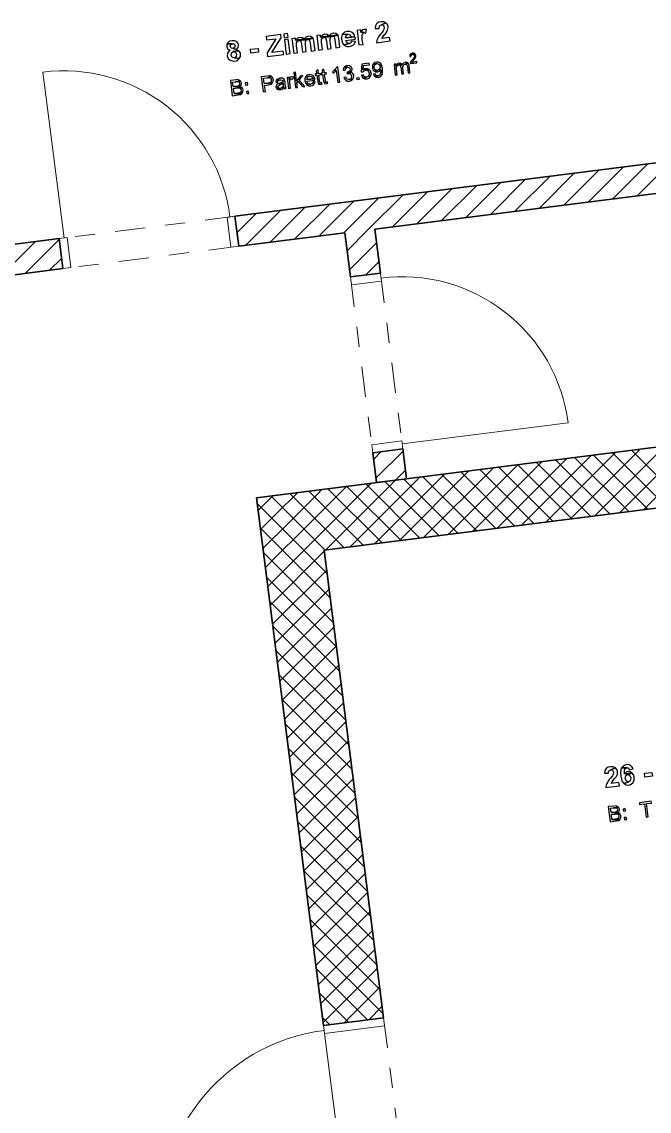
# Model space of a CAD drawing. Header units: metres. Extents: x 2713679.5 to 2713747.3, y 1226017.1 to 1226104.2.
# Drawn here: x 2713732.47 to 2713735.58, y 1226046.15 to 1226051.56 of the extents above; entities that cross this region are included whole.
import ezdxf

# ---------------------------------------------------------------- set-up
doc = ezdxf.new("R2010")
doc.units = ezdxf.units.M
doc.header["$MEASUREMENT"] = 0
doc.linetypes.add('Strichpunkt 3_1_1mm Achsen', pattern=[0.25, 0.15, -0.05, 0, -0.05])
doc.layers.add('texte', color=7, linetype='Continuous', true_color=0x000000)
doc.layers.add('waende_stuetzen', color=250, linetype='Continuous')

msp = doc.modelspace()

# ---------------------------------------------------------------- linework, layer by layer
at = {"layer": 'texte'}
for points in [[(2713734.2536, 1226051.5623), (2713734.2424, 1226051.5598), (2713734.2324, 1226051.5535), (2713734.2311, 1226051.5523), (2713734.2261, 1226051.5423), (2713734.2236, 1226051.5285), (2713734.2436, 1226051.5297), (2713734.2436, 1226051.5297), (2713734.2461, 1226051.5423), (2713734.2549, 1226051.5473), (2713734.2774, 1226051.5573), (2713734.2662, 1226051.5623)], [(2713734.2774, 1226051.5573), (2713734.2549, 1226051.5473), (2713734.2649, 1226051.5448), (2713734.2687, 1226051.5347), (2713734.2674, 1226051.5235), (2713734.2637, 1226051.5172), (2713734.2536, 1226051.5047), (2713734.2486, 1226051.4984), (2713734.2399, 1226051.4872), (2713734.2349, 1226051.4784), (2713734.2324, 1226051.4709), (2713734.2311, 1226051.4584), (2713734.2975, 1226051.4671), (2713734.2949, 1226051.4847), (2713734.2574, 1226051.4797), (2713734.2611, 1226051.4859), (2713734.2611, 1226051.4872), (2713734.2699, 1226051.4984), (2713734.2749, 1226051.5022), (2713734.2812, 1226051.5122), (2713734.2824, 1226051.5147), (2713734.2874, 1226051.526), (2713734.2874, 1226051.526), (2713734.2887, 1226051.5385), (2713734.2849, 1226051.5485)], [(2713733.7554, 1226051.4984), (2713733.6828, 1226051.4897), (2713733.6853, 1226051.4734), (2713733.7316, 1226051.4784), (2713733.6878, 1226051.4083), (2713733.6903, 1226051.3895), (2713733.7704, 1226051.3995), (2713733.7679, 1226051.4171), (2713733.7116, 1226051.4096), (2713733.7579, 1226051.4834)], [(2713733.7892, 1226051.5034), (2713733.7704, 1226051.5009), (2713733.7729, 1226051.4834), (2713733.7917, 1226051.4859)], [(2713733.7929, 1226051.4759), (2713733.7742, 1226051.4734), (2713733.7829, 1226051.402), (2713733.8017, 1226051.4045)], [(2713733.828, 1226051.4809), (2713733.8105, 1226051.4784), (2713733.8205, 1226051.4058), (2713733.8393, 1226051.4083), (2713733.8343, 1226051.4434), (2713733.8343, 1226051.4459), (2713733.8343, 1226051.4584), (2713733.838, 1226051.4659), (2713733.8455, 1226051.4696), (2713733.8893, 1226051.4747), (2713733.9156, 1226051.4809), (2713733.8718, 1226051.4759), (2713733.8292, 1226051.4709)], [(2713733.8505, 1226051.4847), (2713733.8493, 1226051.4847), (2713733.838, 1226051.4809), (2713733.8292, 1226051.4709), (2713733.8718, 1226051.4759), (2713733.863, 1226051.4834)], [(2713733.8931, 1226051.4909), (2713733.8818, 1226051.4859), (2713733.8806, 1226051.4859), (2713733.8718, 1226051.4759), (2713733.9156, 1226051.4809), (2713733.9069, 1226051.4884), (2713733.9056, 1226051.4897)], [(2713733.9156, 1226051.4809), (2713733.8893, 1226051.4747), (2713733.8981, 1226051.4721), (2713733.8981, 1226051.4709), (2713733.9019, 1226051.4584), (2713733.9069, 1226051.4171), (2713733.9256, 1226051.4196), (2713733.9194, 1226051.4659), (2713733.9194, 1226051.4684)], [(2713733.9519, 1226051.4959), (2713733.9344, 1226051.4934), (2713733.9432, 1226051.4221), (2713733.9619, 1226051.4246), (2713733.9582, 1226051.4596), (2713733.9569, 1226051.4621), (2713733.9569, 1226051.4747), (2713733.9619, 1226051.4822), (2713733.9695, 1226051.4847), (2713734.012, 1226051.4909), (2713734.0396, 1226051.4959), (2713733.9957, 1226051.4922), (2713733.9532, 1226051.4859)], [(2713733.9732, 1226051.5009), (2713733.9732, 1226051.5009), (2713733.9619, 1226051.4959), (2713733.9532, 1226051.4859), (2713733.9957, 1226051.4922), (2713733.9857, 1226051.4997)], [(2713734.012, 1226051.4909), (2713733.9695, 1226051.4847), (2713733.9757, 1226051.4847), (2713733.9782, 1226051.4809), (2713733.9795, 1226051.4797), (2713733.982, 1226051.4671), (2713733.987, 1226051.4271), (2713734.0058, 1226051.4296), (2713734.0008, 1226051.4646), (2713734.0008, 1226051.4671), (2713734.0008, 1226051.4797), (2713734.0045, 1226051.4872)], [(2713734.0158, 1226051.506), (2713734.0045, 1226051.5022), (2713734.0045, 1226051.5009), (2713733.9957, 1226051.4922), (2713734.0396, 1226051.4959), (2713734.0295, 1226051.5047), (2713734.0283, 1226051.5047)], [(2713734.0396, 1226051.4959), (2713734.012, 1226051.4909), (2713734.0208, 1226051.4872), (2713734.0208, 1226051.4872), (2713734.0245, 1226051.4747), (2713734.0295, 1226051.4333), (2713734.0483, 1226051.4358), (2713734.0433, 1226051.4809), (2713734.0421, 1226051.4847)], [(2713734.0608, 1226051.4984), (2713734.0571, 1226051.4859), (2713734.0571, 1226051.4721), (2713734.0583, 1226051.4721), (2713734.0608, 1226051.4584), (2713734.0684, 1226051.4484), (2713734.0959, 1226051.4546), (2713734.0846, 1226051.4571), (2713734.0834, 1226051.4584), (2713734.0784, 1226051.4696), (2713734.1259, 1226051.4759), (2713734.1234, 1226051.4872), (2713734.0771, 1226051.4822), (2713734.0771, 1226051.4822), (2713734.0796, 1226051.4947), (2713734.0884, 1226051.5009)], [(2713734.0859, 1226051.5147), (2713734.0846, 1226051.5147), (2713734.0721, 1226051.511), (2713734.0633, 1226051.5022), (2713734.0608, 1226051.4984), (2713734.0884, 1226051.5009), (2713734.0997, 1226051.4972), (2713734.0997, 1226051.4972), (2713734.1047, 1226051.4859), (2713734.0771, 1226051.4822), (2713734.1234, 1226051.4872), (2713734.1197, 1226051.4984), (2713734.1122, 1226051.5072), (2713734.1097, 1226051.5097), (2713734.0984, 1226051.5147)], [(2713734.1522, 1226051.5222), (2713734.1347, 1226051.5197), (2713734.1435, 1226051.4471), (2713734.1635, 1226051.4496), (2713734.1597, 1226051.4721), (2713734.1585, 1226051.4859), (2713734.1585, 1226051.4959), (2713734.1622, 1226051.5047), (2713734.1685, 1226051.5085), (2713734.1535, 1226051.511)], [(2713734.1685, 1226051.5247), (2713734.161, 1226051.5222), (2713734.1535, 1226051.511), (2713734.1685, 1226051.5085), (2713734.1773, 1226051.506), (2713734.181, 1226051.5235), (2713734.181, 1226051.5235)], [(2713733.4887, 1226051.4521), (2713733.4875, 1226051.4396), (2713733.4912, 1226051.4283), (2713733.4925, 1226051.4271), (2713733.5038, 1226051.4208), (2713733.5, 1226051.4183), (2713733.4925, 1226051.4083), (2713733.4912, 1226051.4058), (2713733.49, 1226051.3933), (2713733.49, 1226051.392), (2713733.495, 1226051.3808), (2713733.5038, 1226051.372), (2713733.5138, 1226051.3682), (2713733.5275, 1226051.367), (2713733.5275, 1226051.367), (2713733.5401, 1226051.3707), (2713733.5488, 1226051.3795), (2713733.525, 1226051.3833), (2713733.5138, 1226051.3858), (2713733.5138, 1226051.3858), (2713733.5088, 1226051.397), (2713733.5113, 1226051.4083), (2713733.52, 1226051.4146), (2713733.5463, 1226051.4183), (2713733.5351, 1226051.4246), (2713733.5363, 1226051.4246), (2713733.5188, 1226051.4296), (2713733.51, 1226051.4321), (2713733.505, 1226051.4409), (2713733.5075, 1226051.4496), (2713733.515, 1226051.4534)], [(2713733.5138, 1226051.4684), (2713733.5012, 1226051.4659), (2713733.4925, 1226051.4584), (2713733.4887, 1226051.4521), (2713733.515, 1226051.4534), (2713733.525, 1226051.4521), (2713733.5288, 1226051.4434), (2713733.5263, 1226051.4346), (2713733.5188, 1226051.4296), (2713733.5363, 1226051.4246), (2713733.5438, 1226051.4346), (2713733.5438, 1226051.4346), (2713733.5463, 1226051.4471), (2713733.5438, 1226051.4546), (2713733.5363, 1226051.4646), (2713733.5275, 1226051.4684)], [(2713733.6077, 1226051.4058), (2713733.6052, 1226051.4258), (2713733.6427, 1226051.4296), (2713733.6452, 1226051.4108), (2713733.6077, 1226051.4058)], [(2713733.8893, 1226051.4747), (2713733.8455, 1226051.4696), (2713733.8518, 1226051.4684), (2713733.8555, 1226051.4646), (2713733.8555, 1226051.4646), (2713733.858, 1226051.4509), (2713733.863, 1226051.4121), (2713733.8818, 1226051.4146), (2713733.8781, 1226051.4484), (2713733.8781, 1226051.4521), (2713733.8781, 1226051.4634), (2713733.8818, 1226051.4721)], [(2713734.1059, 1226051.4659), (2713734.1034, 1226051.4571), (2713734.0959, 1226051.4546), (2713734.0684, 1226051.4484), (2713734.0721, 1226051.4446), (2713734.0834, 1226051.4396), (2713734.0971, 1226051.4396), (2713734.1059, 1226051.4421), (2713734.1159, 1226051.4484), (2713734.1209, 1226051.4534), (2713734.1259, 1226051.4646)], [(2713733.5463, 1226051.4183), (2713733.52, 1226051.4146), (2713733.5313, 1226051.4121), (2713733.5363, 1226051.4008), (2713733.5363, 1226051.4008), (2713733.5338, 1226051.3883), (2713733.525, 1226051.3833), (2713733.5488, 1226051.3795), (2713733.5551, 1226051.3895), (2713733.5551, 1226051.402), (2713733.5551, 1226051.4058), (2713733.5488, 1226051.4171)], [(2713734.4089, 1226051.4058), (2713734.4026, 1226051.4033), (2713734.3976, 1226051.4008), (2713734.3951, 1226051.3958), (2713734.3951, 1226051.3895), (2713734.4014, 1226051.3895), (2713734.4014, 1226051.3908), (2713734.4026, 1226051.397), (2713734.4039, 1226051.3983), (2713734.4089, 1226051.4008), (2713734.4201, 1226051.4033), (2713734.4151, 1226051.4058)], [(2713734.4201, 1226051.4033), (2713734.4089, 1226051.4008), (2713734.4101, 1226051.4008), (2713734.4164, 1226051.3983), (2713734.4164, 1226051.3983), (2713734.4201, 1226051.3933), (2713734.4201, 1226051.392), (2713734.4176, 1226051.3858), (2713734.4164, 1226051.3845), (2713734.4139, 1226051.3795), (2713734.4076, 1226051.3733), (2713734.4051, 1226051.3695), (2713734.4014, 1226051.3657), (2713734.4001, 1226051.3645), (2713734.3976, 1226051.3582), (2713734.3976, 1226051.3545), (2713734.4302, 1226051.3582), (2713734.4302, 1226051.3645), (2713734.4051, 1226051.3607), (2713734.4076, 1226051.3645), (2713734.4089, 1226051.3657), (2713734.4139, 1226051.372), (2713734.4189, 1226051.377), (2713734.4226, 1226051.3808), (2713734.4226, 1226051.382), (2713734.4251, 1226051.3883), (2713734.4251, 1226051.3933), (2713734.4239, 1226051.3983)], [(2713733.9407, 1226051.3244), (2713733.9319, 1226051.3169), (2713733.9344, 1226051.3044), (2713733.9269, 1226051.3031), (2713733.9281, 1226051.2956), (2713733.9344, 1226051.2969), (2713733.9394, 1226051.2656), (2713733.9394, 1226051.2643), (2713733.9407, 1226051.2556), (2713733.9544, 1226051.2593), (2713733.9507, 1226051.2593), (2713733.9494, 1226051.2618), (2713733.9482, 1226051.2668), (2713733.9444, 1226051.2981), (2713733.9532, 1226051.2994), (2713733.9519, 1226051.3056), (2713733.9432, 1226051.3044)], [(2713733.9695, 1226051.3269), (2713733.9607, 1226051.3207), (2713733.9632, 1226051.3069), (2713733.9557, 1226051.3069), (2713733.9569, 1226051.2994), (2713733.9632, 1226051.3006), (2713733.9682, 1226051.2693), (2713733.9682, 1226051.2681), (2713733.9707, 1226051.2593), (2713733.9832, 1226051.2631), (2713733.9795, 1226051.2631), (2713733.9782, 1226051.2656), (2713733.977, 1226051.2706), (2713733.9732, 1226051.3019), (2713733.982, 1226051.3031), (2713733.9807, 1226051.3094), (2713733.972, 1226051.3082)], [(2713734.022, 1226051.3219), (2713734.0133, 1226051.3157), (2713734.0145, 1226051.3069), (2713734.0145, 1226051.3069), (2713734.0233, 1226051.3132), (2713734.0245, 1226051.3132), (2713734.0308, 1226051.3207)], [(2713734.0383, 1226051.3382), (2713734.0321, 1226051.3369), (2713734.0321, 1226051.3344), (2713734.0258, 1226051.3269), (2713734.022, 1226051.3219), (2713734.0308, 1226051.3207), (2713734.0383, 1226051.2618), (2713734.0483, 1226051.2631)], [(2713734.0709, 1226051.3369), (2713734.0671, 1226051.3319), (2713734.0646, 1226051.3219), (2713734.0746, 1226051.3219), (2713734.0746, 1226051.3232), (2713734.0784, 1226051.3319), (2713734.0784, 1226051.3319), (2713734.0859, 1226051.3369)], [(2713734.0846, 1226051.3445), (2713734.0784, 1226051.342), (2713734.0709, 1226051.3369), (2713734.0859, 1226051.3369), (2713734.0959, 1226051.3344), (2713734.0997, 1226051.3269), (2713734.0997, 1226051.3244), (2713734.0959, 1226051.3169), (2713734.0959, 1226051.3157), (2713734.0859, 1226051.3119), (2713734.1009, 1226051.3107), (2713734.1084, 1226051.3182), (2713734.1097, 1226051.3269), (2713734.1097, 1226051.3282), (2713734.1059, 1226051.3369), (2713734.1047, 1226051.3369), (2713734.0971, 1226051.3432), (2713734.0946, 1226051.3432)], [(2713734.1948, 1226051.357), (2713734.1572, 1226051.352), (2713734.1547, 1226051.3132), (2713734.1635, 1226051.3132), (2713734.1685, 1226051.3182), (2713734.176, 1226051.3219), (2713734.1948, 1226051.3257), (2713734.1648, 1226051.3232), (2713734.166, 1226051.3445), (2713734.196, 1226051.3482)], [(2713734.1773, 1226051.3294), (2713734.1723, 1226051.3282), (2713734.1648, 1226051.3232), (2713734.1948, 1226051.3257), (2713734.1873, 1226051.3294)], [(2713734.1948, 1226051.3257), (2713734.176, 1226051.3219), (2713734.1798, 1226051.3219), (2713734.1885, 1226051.3182), (2713734.191, 1226051.3157), (2713734.1948, 1226051.3069), (2713734.1948, 1226051.3019), (2713734.191, 1226051.2931), (2713734.1898, 1226051.2906), (2713734.181, 1226051.2869), (2713734.1648, 1226051.2831), (2713734.1723, 1226051.2794), (2713734.1823, 1226051.2794), (2713734.1848, 1226051.2794), (2713734.1935, 1226051.2831), (2713734.1998, 1226051.2906), (2713734.2036, 1226051.2994), (2713734.2036, 1226051.3094), (2713734.2011, 1226051.3182)], [(2713734.2136, 1226051.3532), (2713734.2098, 1226051.3445), (2713734.2098, 1226051.3344), (2713734.2123, 1226051.3244), (2713734.2186, 1226051.3169), (2713734.2361, 1226051.3207), (2713734.2336, 1226051.3207), (2713734.2248, 1226051.3244), (2713734.2223, 1226051.3257), (2713734.2186, 1226051.3357), (2713734.2186, 1226051.3394), (2713734.2211, 1226051.3482), (2713734.2236, 1226051.3507), (2713734.2311, 1226051.3545)], [(2713734.2299, 1226051.362), (2713734.2211, 1226051.3595), (2713734.2136, 1226051.3532), (2713734.2136, 1226051.3532), (2713734.2311, 1226051.3545), (2713734.2336, 1226051.3545), (2713734.2424, 1226051.352), (2713734.2449, 1226051.3495), (2713734.2486, 1226051.3394), (2713734.2486, 1226051.3357), (2713734.2461, 1226051.3269), (2713734.2436, 1226051.3257), (2713734.2511, 1226051.3244), (2713734.2511, 1226051.3232), (2713734.2511, 1226051.3219), (2713734.2511, 1226051.3119), (2713734.2486, 1226051.3019), (2713734.2449, 1226051.2969), (2713734.2374, 1226051.2944), (2713734.2236, 1226051.2894), (2713734.2286, 1226051.2869), (2713734.2386, 1226051.2869), (2713734.2436, 1226051.2881), (2713734.2524, 1226051.2919), (2713734.2561, 1226051.2969), (2713734.2599, 1226051.3069), (2713734.2599, 1226051.3094), (2713734.2599, 1226051.3182), (2713734.2599, 1226051.3294), (2713734.2599, 1226051.3319), (2713734.2574, 1226051.342), (2713734.2536, 1226051.3507), (2713734.2511, 1226051.3545), (2713734.2436, 1226051.3607), (2713734.2399, 1226051.362)], [(2713734.2436, 1226051.3257), (2713734.2361, 1226051.3207), (2713734.2186, 1226051.3169), (2713734.2248, 1226051.3132), (2713734.2349, 1226051.3132), (2713734.2349, 1226051.3132), (2713734.2449, 1226051.3169), (2713734.2449, 1226051.3169), (2713734.2511, 1226051.3244)], [(2713734.325, 1226051.3532), (2713734.3175, 1226051.352), (2713734.3237, 1226051.2981), (2713734.3325, 1226051.2994), (2713734.33, 1226051.3282), (2713734.3287, 1226051.3294), (2713734.33, 1226051.3394), (2713734.3338, 1226051.3457), (2713734.3262, 1226051.3457)], [(2713734.3413, 1226051.357), (2713734.3413, 1226051.357), (2713734.3325, 1226051.3532), (2713734.3262, 1226051.3457), (2713734.3338, 1226051.3457), (2713734.34, 1226051.3482), (2713734.3513, 1226051.3557), (2713734.3513, 1226051.3557)], [(2713734.3513, 1226051.3557), (2713734.34, 1226051.3482), (2713734.3475, 1226051.347), (2713734.3575, 1226051.3495)], [(2713734.3738, 1226051.3607), (2713734.3726, 1226051.3607), (2713734.3638, 1226051.357), (2713734.3575, 1226051.3495), (2713734.3475, 1226051.347), (2713734.3513, 1226051.3369), (2713734.3563, 1226051.3019), (2713734.3651, 1226051.3031), (2713734.3613, 1226051.3344), (2713734.3613, 1226051.3394), (2713734.3638, 1226051.347), (2713734.3638, 1226051.3482), (2713734.3726, 1226051.352), (2713734.3863, 1226051.3582), (2713734.3826, 1226051.3595)], [(2713734.3863, 1226051.3582), (2713734.3726, 1226051.352), (2713734.3776, 1226051.352), (2713734.3813, 1226051.3482), (2713734.3838, 1226051.3407), (2713734.3876, 1226051.3069), (2713734.3964, 1226051.3082), (2713734.3926, 1226051.3445), (2713734.3913, 1226051.3507)], [(2713733.5338, 1226051.2744), (2713733.5063, 1226051.2706), (2713733.515, 1226051.1955), (2713733.5438, 1226051.1992), (2713733.5463, 1226051.2005), (2713733.5551, 1226051.2017), (2713733.5626, 1226051.2067), (2713733.5238, 1226051.2055), (2713733.5213, 1226051.2318), (2713733.5376, 1226051.2343), (2713733.5613, 1226051.2368), (2713733.5526, 1226051.2405), (2713733.5526, 1226051.2418), (2713733.52, 1226051.2405), (2713733.5163, 1226051.2631), (2713733.5313, 1226051.2643), (2713733.5563, 1226051.2681), (2713733.5476, 1226051.2731), (2713733.5438, 1226051.2744)], [(2713733.5563, 1226051.2681), (2713733.5313, 1226051.2643), (2713733.5338, 1226051.2643), (2713733.5426, 1226051.2656), (2713733.5488, 1226051.2618), (2713733.5513, 1226051.2556), (2713733.5501, 1226051.2493), (2713733.5451, 1226051.2443), (2713733.5351, 1226051.2418), (2713733.52, 1226051.2405), (2713733.5526, 1226051.2418), (2713733.5588, 1226051.2481), (2713733.5613, 1226051.2581), (2713733.5601, 1226051.2581), (2713733.5563, 1226051.2668)], [(2713733.5901, 1226051.2606), (2713733.5789, 1226051.2593), (2713733.5814, 1226051.2481), (2713733.5914, 1226051.2493)], [(2713733.6878, 1226051.2931), (2713733.659, 1226051.2894), (2713733.669, 1226051.2155), (2713733.679, 1226051.2168), (2713733.6753, 1226051.2468), (2713733.694, 1226051.2493), (2713733.699, 1226051.2506), (2713733.7091, 1226051.2531), (2713733.7153, 1226051.2593), (2713733.674, 1226051.2556), (2713733.6703, 1226051.2819), (2713733.689, 1226051.2844), (2713733.7091, 1226051.2919), (2713733.7091, 1226051.2919), (2713733.699, 1226051.2944), (2713733.6978, 1226051.2944)], [(2713733.7091, 1226051.2919), (2713733.689, 1226051.2844), (2713733.699, 1226051.2856), (2713733.7053, 1226051.2819), (2713733.7091, 1226051.2744), (2713733.7091, 1226051.2718), (2713733.7066, 1226051.2631), (2713733.7028, 1226051.2606), (2713733.6928, 1226051.2581), (2713733.674, 1226051.2556), (2713733.7153, 1226051.2593), (2713733.7178, 1226051.2656), (2713733.7191, 1226051.2756), (2713733.7191, 1226051.2756), (2713733.7153, 1226051.2856)], [(2713733.7328, 1226051.2718), (2713733.7303, 1226051.2618), (2713733.7391, 1226051.2618), (2713733.7429, 1226051.2706), (2713733.7429, 1226051.2706), (2713733.7529, 1226051.2744)], [(2713733.7529, 1226051.2819), (2713733.7504, 1226051.2819), (2713733.7404, 1226051.2781), (2713733.7404, 1226051.2781), (2713733.7328, 1226051.2718), (2713733.7328, 1226051.2718), (2713733.7529, 1226051.2744), (2713733.7541, 1226051.2744), (2713733.7629, 1226051.2731), (2713733.7667, 1226051.2656), (2713733.7667, 1226051.2631), (2713733.7616, 1226051.2606), (2713733.7516, 1226051.2568), (2713733.7429, 1226051.2556), (2713733.7679, 1226051.2556), (2713733.7679, 1226051.2518), (2713733.7679, 1226051.2431), (2713733.7629, 1226051.2355), (2713733.7717, 1226051.2355), (2713733.7742, 1226051.2293), (2713733.7829, 1226051.2305), (2713733.7804, 1226051.2368), (2713733.7792, 1226051.2405), (2713733.7779, 1226051.2518), (2713733.7767, 1226051.2643), (2713733.7742, 1226051.2731), (2713733.7717, 1226051.2781), (2713733.7641, 1226051.2819), (2713733.7629, 1226051.2819)], [(2713733.7967, 1226051.2869), (2713733.7879, 1226051.2856), (2713733.7942, 1226051.2318), (2713733.8042, 1226051.233), (2713733.8005, 1226051.2606), (2713733.8005, 1226051.2618), (2713733.8005, 1226051.2718), (2713733.803, 1226051.2769), (2713733.808, 1226051.2794), (2713733.7967, 1226051.2781)], [(2713733.808, 1226051.2894), (2713733.8017, 1226051.2869), (2713733.7967, 1226051.2781), (2713733.808, 1226051.2794), (2713733.8155, 1226051.2781), (2713733.818, 1226051.2869), (2713733.8167, 1226051.2869)], [(2713733.8292, 1226051.3119), (2713733.8205, 1226051.3107), (2713733.8292, 1226051.2355), (2713733.838, 1226051.2368), (2713733.8355, 1226051.2581), (2713733.8418, 1226051.2656), (2713733.8343, 1226051.2693)], [(2713733.8656, 1226051.2956), (2713733.853, 1226051.2931), (2713733.8343, 1226051.2693), (2713733.8418, 1226051.2656), (2713733.863, 1226051.2405), (2713733.8743, 1226051.2418), (2713733.8468, 1226051.2731)], [(2713733.8793, 1226051.2906), (2713733.8781, 1226051.2881), (2713733.8743, 1226051.2794), (2713733.8756, 1226051.2681), (2713733.8756, 1226051.2656), (2713733.8793, 1226051.2556), (2713733.8843, 1226051.2493), (2713733.9031, 1226051.2518), (2713733.9006, 1226051.2518), (2713733.8918, 1226051.2543), (2713733.8881, 1226051.2581), (2713733.8843, 1226051.2681), (2713733.9244, 1226051.2731), (2713733.9244, 1226051.2756), (2713733.9244, 1226051.2794), (2713733.8843, 1226051.2756), (2713733.8843, 1226051.2781), (2713733.8881, 1226051.2869), (2713733.8893, 1226051.2894), (2713733.8981, 1226051.2931)], [(2713733.8968, 1226051.3006), (2713733.8956, 1226051.3006), (2713733.8856, 1226051.2969), (2713733.8793, 1226051.2906), (2713733.8981, 1226051.2931), (2713733.9006, 1226051.2931), (2713733.9094, 1226051.2894), (2713733.9106, 1226051.2881), (2713733.9144, 1226051.2794), (2713733.8843, 1226051.2756), (2713733.9244, 1226051.2794), (2713733.9206, 1226051.2881), (2713733.9156, 1226051.2956), (2713733.9144, 1226051.2956), (2713733.9069, 1226051.2994)], [(2713733.9156, 1226051.2643), (2713733.9156, 1226051.2643), (2713733.9119, 1226051.2556), (2713733.9031, 1226051.2518), (2713733.8843, 1226051.2493), (2713733.8856, 1226051.2481), (2713733.8943, 1226051.2443), (2713733.9044, 1226051.2443), (2713733.9106, 1226051.2456), (2713733.9194, 1226051.2506), (2713733.9219, 1226051.2556), (2713733.9256, 1226051.2643)], [(2713733.9582, 1226051.2606), (2713733.9544, 1226051.2593), (2713733.9407, 1226051.2556), (2713733.9457, 1226051.2518), (2713733.9532, 1226051.2506), (2713733.9607, 1226051.2531)], [(2713733.987, 1226051.2643), (2713733.9832, 1226051.2631), (2713733.9707, 1226051.2593), (2713733.9745, 1226051.2556), (2713733.982, 1226051.2543), (2713733.9895, 1226051.2568)], [(2713734.0784, 1226051.2881), (2713734.0684, 1226051.2856), (2713734.0721, 1226051.2794), (2713734.0784, 1226051.2718), (2713734.0846, 1226051.2681), (2713734.0946, 1226051.2681), (2713734.0959, 1226051.2681), (2713734.1047, 1226051.2706), (2713734.1122, 1226051.2769), (2713734.0946, 1226051.2756), (2713734.0934, 1226051.2756), (2713734.0846, 1226051.2781), (2713734.0821, 1226051.2794)], [(2713734.0846, 1226051.3119), (2713734.0846, 1226051.3044), (2713734.0909, 1226051.3056), (2713734.1009, 1226051.3107), (2713734.1009, 1226051.3107), (2713734.0859, 1226051.3119)], [(2713734.1009, 1226051.3107), (2713734.0909, 1226051.3056), (2713734.0934, 1226051.3056), (2713734.1022, 1226051.3031), (2713734.1034, 1226051.3019), (2713734.1072, 1226051.2931), (2713734.1072, 1226051.2906), (2713734.1047, 1226051.2819), (2713734.1034, 1226051.2794), (2713734.0946, 1226051.2756), (2713734.1122, 1226051.2769), (2713734.1159, 1226051.2844), (2713734.1172, 1226051.2944), (2713734.1172, 1226051.2981), (2713734.1122, 1226051.3056), (2713734.1097, 1226051.3082)], [(2713734.1347, 1226051.2744), (2713734.1322, 1226051.2844), (2713734.1435, 1226051.2856), (2713734.1447, 1226051.2756), (2713734.1347, 1226051.2744)], [(2713734.1648, 1226051.2994), (2713734.156, 1226051.2969), (2713734.1585, 1226051.2894), (2713734.1648, 1226051.2831), (2713734.181, 1226051.2869), (2713734.181, 1226051.2869), (2713734.171, 1226051.2894), (2713734.1698, 1226051.2906)], [(2713734.2236, 1226051.3044), (2713734.2148, 1226051.3019), (2713734.2173, 1226051.2969), (2713734.2236, 1226051.2894), (2713734.2374, 1226051.2944), (2713734.2286, 1226051.2956), (2713734.2286, 1226051.2956)], [(2713733.5613, 1226051.2368), (2713733.5376, 1226051.2343), (2713733.5388, 1226051.2343), (2713733.5488, 1226051.2343), (2713733.5551, 1226051.2305), (2713733.5588, 1226051.223), (2713733.5576, 1226051.2168), (2713733.5551, 1226051.2118), (2713733.5488, 1226051.2093), (2713733.5426, 1226051.208), (2713733.5238, 1226051.2055), (2713733.5626, 1226051.2067), (2713733.5676, 1226051.2143), (2713733.5676, 1226051.2143), (2713733.5689, 1226051.2243), (2713733.5676, 1226051.2268), (2713733.5638, 1226051.2355)], [(2713733.5951, 1226051.2168), (2713733.5851, 1226051.2155), (2713733.5864, 1226051.2055), (2713733.5964, 1226051.2067)], [(2713733.7429, 1226051.2556), (2713733.7366, 1226051.2518), (2713733.7328, 1226051.2456), (2713733.7316, 1226051.238), (2713733.7328, 1226051.2355), (2713733.7379, 1226051.228), (2713733.7541, 1226051.2318), (2713733.7454, 1226051.233), (2713733.7416, 1226051.2393), (2713733.7429, 1226051.2443), (2713733.7454, 1226051.2468), (2713733.7529, 1226051.2506), (2713733.7604, 1226051.2518), (2713733.7679, 1226051.2556)], [(2713733.7629, 1226051.2355), (2713733.7541, 1226051.2318), (2713733.7379, 1226051.228), (2713733.7429, 1226051.2255), (2713733.7529, 1226051.2243), (2713733.7529, 1226051.2243), (2713733.7629, 1226051.228), (2713733.7641, 1226051.228), (2713733.7717, 1226051.2355)], [(2713735.3904, 1226047.8642), (2713735.3791, 1226047.8617), (2713735.3691, 1226047.8554), (2713735.3691, 1226047.8554), (2713735.3628, 1226047.8454), (2713735.3616, 1226047.8316), (2713735.3803, 1226047.8316), (2713735.3803, 1226047.8316), (2713735.3828, 1226047.8442), (2713735.3929, 1226047.8492), (2713735.4154, 1226047.8592), (2713735.4041, 1226047.8642)], [(2713735.4154, 1226047.8592), (2713735.3929, 1226047.8492), (2713735.4016, 1226047.8467), (2713735.4066, 1226047.8379), (2713735.4041, 1226047.8254), (2713735.4004, 1226047.8191), (2713735.3904, 1226047.8066), (2713735.3853, 1226047.8004), (2713735.3778, 1226047.7891), (2713735.3728, 1226047.7803), (2713735.3703, 1226047.7728), (2713735.3678, 1226047.7603), (2713735.4354, 1226047.7691), (2713735.4329, 1226047.7866), (2713735.3954, 1226047.7816), (2713735.3979, 1226047.7878), (2713735.3991, 1226047.7891), (2713735.4079, 1226047.8004), (2713735.4116, 1226047.8054), (2713735.4191, 1226047.8141), (2713735.4204, 1226047.8166), (2713735.4254, 1226047.8279), (2713735.4254, 1226047.8279), (2713735.4254, 1226047.8417), (2713735.4229, 1226047.8504)], [(2713735.4454, 1226047.8579), (2713735.4417, 1226047.8479), (2713735.4404, 1226047.8342), (2713735.4417, 1226047.8191), (2713735.4417, 1226047.8166), (2713735.4454, 1226047.8016), (2713735.4492, 1226047.7903), (2713735.4567, 1226047.7816), (2713735.4817, 1226047.7891), (2713735.4705, 1226047.7928), (2713735.4692, 1226047.7941), (2713735.4642, 1226047.8066), (2713735.4642, 1226047.8079), (2713735.4667, 1226047.8204), (2713735.4755, 1226047.8254), (2713735.498, 1226047.8329), (2713735.4605, 1226047.8291), (2713735.4605, 1226047.8429), (2713735.463, 1226047.8529), (2713735.4717, 1226047.8592)], [(2713735.4717, 1226047.8755), (2713735.4667, 1226047.8742), (2713735.4555, 1226047.8692), (2713735.4467, 1226047.8592), (2713735.4454, 1226047.8579), (2713735.4717, 1226047.8592), (2713735.4805, 1226047.8579), (2713735.4842, 1226047.8492), (2713735.503, 1226047.8542), (2713735.4993, 1226047.8617), (2713735.4905, 1226047.8705), (2713735.4842, 1226047.8742)], [(2713735.498, 1226047.8329), (2713735.4755, 1226047.8254), (2713735.4855, 1226047.8216), (2713735.4867, 1226047.8204), (2713735.4918, 1226047.8091), (2713735.4918, 1226047.8066), (2713735.4893, 1226047.7941), (2713735.4817, 1226047.7891), (2713735.4567, 1226047.7816), (2713735.4592, 1226047.7803), (2713735.4692, 1226047.7741), (2713735.4817, 1226047.7728), (2713735.4817, 1226047.7728), (2713735.4943, 1226047.7778), (2713735.5043, 1226047.7853), (2713735.5043, 1226047.7866), (2713735.5093, 1226047.7978), (2713735.5093, 1226047.8116), (2713735.5093, 1226047.8116), (2713735.5055, 1226047.8241)], [(2713735.4767, 1226047.8404), (2713735.4692, 1226047.8379), (2713735.4605, 1226047.8291), (2713735.498, 1226047.8329), (2713735.4893, 1226047.8392)], [(2713735.5619, 1226047.8116), (2713735.5594, 1226047.8316), (2713735.5969, 1226047.8354), (2713735.5994, 1226047.8166), (2713735.5619, 1226047.8116)], [(2713735.5932, 1226047.6927), (2713735.5343, 1226047.6852), (2713735.5356, 1226047.6764), (2713735.5594, 1226047.6802), (2713735.5681, 1226047.6138), (2713735.5781, 1226047.6151), (2713735.5694, 1226047.6814), (2713735.5944, 1226047.6839)], [(2713735.4079, 1226047.6689), (2713735.3803, 1226047.6664), (2713735.3891, 1226047.5913), (2713735.4179, 1226047.595), (2713735.4204, 1226047.595), (2713735.4304, 1226047.5975), (2713735.4379, 1226047.6026), (2713735.3979, 1226047.6013), (2713735.3954, 1226047.6276), (2713735.4129, 1226047.6288), (2713735.4354, 1226047.6326), (2713735.4267, 1226047.6364), (2713735.4279, 1226047.6364), (2713735.3941, 1226047.6364), (2713735.3916, 1226047.6589), (2713735.4066, 1226047.6601), (2713735.4304, 1226047.6639), (2713735.4217, 1226047.6689), (2713735.4191, 1226047.6702)], [(2713735.4304, 1226047.6639), (2713735.4066, 1226047.6601), (2713735.4079, 1226047.6601), (2713735.4179, 1226047.6601), (2713735.4229, 1226047.6576), (2713735.4254, 1226047.6514), (2713735.4242, 1226047.6439), (2713735.4191, 1226047.6401), (2713735.4104, 1226047.6376), (2713735.3941, 1226047.6364), (2713735.4279, 1226047.6364), (2713735.4342, 1226047.6439), (2713735.4354, 1226047.6539), (2713735.4354, 1226047.6539), (2713735.4317, 1226047.6626)], [(2713735.4642, 1226047.6564), (2713735.4542, 1226047.6539), (2713735.4555, 1226047.6439), (2713735.4655, 1226047.6451)], [(2713735.4354, 1226047.6326), (2713735.4129, 1226047.6288), (2713735.4141, 1226047.6301), (2713735.4229, 1226047.6301), (2713735.4304, 1226047.6263), (2713735.4329, 1226047.6188), (2713735.4317, 1226047.6126), (2713735.4292, 1226047.6076), (2713735.4242, 1226047.6051), (2713735.4166, 1226047.6038), (2713735.3979, 1226047.6013), (2713735.4379, 1226047.6026), (2713735.4417, 1226047.6101), (2713735.4417, 1226047.6101), (2713735.4429, 1226047.6201), (2713735.4429, 1226047.6226), (2713735.4379, 1226047.6313)], [(2713735.4692, 1226047.6126), (2713735.4592, 1226047.6113), (2713735.4605, 1226047.6), (2713735.4717, 1226047.6013)]]:
    msp.add_lwpolyline(points, close=True, dxfattribs=at)
at = {"layer": 'waende_stuetzen', "color": 7, "linetype": 'Continuous', "lineweight": 13}
for p, q in [((2713732.6803, 1226050.4889), (2713732.5758, 1226051.3123)), ((2713733.4889, 1226050.5915), (2713733.5285, 1226050.5965)), ((2713733.5077, 1226050.4427), (2713733.4889, 1226050.5915)), ((2713732.6555, 1226050.4857), (2713732.6952, 1226050.4907)), ((2713732.6952, 1226050.4907), (2713732.7141, 1226050.3419)), ((2713733.5474, 1226050.4477), (2713733.5077, 1226050.4427)), ((2713732.7141, 1226050.3419), (2713732.6744, 1226050.3369)), ((2713734.1009, 1226050.2962), (2713734.1059, 1226050.2565)), ((2713734.2547, 1226050.2754), (2713734.2497, 1226050.3151)), ((2713734.1059, 1226050.2565), (2713734.2547, 1226050.2754)), ((2713734.3573, 1226049.4669), (2713735.1807, 1226049.5713)), ((2713734.3555, 1226049.4817), (2713734.2067, 1226049.4629)), ((2713734.3605, 1226049.4421), (2713734.3555, 1226049.4817)), ((2713734.2067, 1226049.4629), (2713734.2117, 1226049.4232)), ((2713734.2653, 1226046.6176), (2713734.2704, 1226046.5779)), ((2713733.9677, 1226046.5798), (2713734.0911, 1226045.6076)), ((2713733.9728, 1226046.5401), (2713733.9677, 1226046.5798)), ((2713734.2704, 1226046.5779), (2713733.9728, 1226046.5401))]:
    msp.add_line(p, q, dxfattribs=at)
at = {"layer": 'waende_stuetzen', "color": 7, "linetype": 'Continuous', "lineweight": 35}
for p, q in [((2713736.2269, 1226050.9389), (2713733.5285, 1226050.5965)), ((2713734.222, 1226050.5333), (2713736.2458, 1226050.7901)), ((2713733.5285, 1226050.5965), (2713733.5474, 1226050.4477)), ((2713733.5474, 1226050.4477), (2713734.0732, 1226050.5144)), ((2713734.0732, 1226050.5144), (2713734.1009, 1226050.2962)), ((2713734.2497, 1226050.3151), (2713734.222, 1226050.5333)), ((2713732.6555, 1226050.4857), (2713731.9611, 1226050.3976)), ((2713732.6555, 1226050.4857), (2713732.6744, 1226050.3369)), ((2713731.98, 1226050.2488), (2713732.6744, 1226050.3369)), ((2713734.2497, 1226050.3151), (2713734.1009, 1226050.2962)), ((2713736.7603, 1226049.5954), (2713733.6353, 1226049.1988)), ((2713734.3605, 1226049.4421), (2713734.2117, 1226049.4232)), ((2713734.2117, 1226049.4232), (2713734.2306, 1226049.2744)), ((2713734.3794, 1226049.2932), (2713734.3605, 1226049.4421)), ((2713733.9707, 1226048.939), (2713736.7981, 1226049.2978)), ((2713734.2306, 1226049.2744), (2713734.3794, 1226049.2932)), ((2713733.6353, 1226049.1988), (2713733.6731, 1226048.9012)), ((2713734.2653, 1226046.6176), (2713733.9707, 1226048.939)), ((2713733.6731, 1226048.9012), (2713733.9677, 1226046.5798)), ((2713733.9677, 1226046.5798), (2713734.2653, 1226046.6176))]:
    msp.add_line(p, q, dxfattribs=at)
at = {"layer": 'waende_stuetzen', "color": 18, "linetype": 'Continuous', "lineweight": 0, "true_color": 0x000000}
for p, q in [((2713735.2814, 1226050.6677), (2713735.4546, 1226050.8409)), ((2713735.4029, 1226050.6832), (2713735.576, 1226050.8563)), ((2713735.5243, 1226050.6986), (2713735.6975, 1226050.8718)), ((2713734.7954, 1226050.6061), (2713734.9686, 1226050.7793)), ((2713734.9169, 1226050.6215), (2713735.0901, 1226050.7947)), ((2713735.0384, 1226050.6369), (2713735.2116, 1226050.8101)), ((2713735.1599, 1226050.6523), (2713735.3331, 1226050.8255)), ((2713734.431, 1226050.5598), (2713734.6042, 1226050.733)), ((2713734.5525, 1226050.5752), (2713734.7257, 1226050.7484)), ((2713734.674, 1226050.5907), (2713734.8471, 1226050.7638)), ((2713733.9451, 1226050.4982), (2713734.1182, 1226050.6713)), ((2713734.0665, 1226050.5136), (2713734.2397, 1226050.6868)), ((2713734.188, 1226050.529), (2713734.3612, 1226050.7022)), ((2713734.3095, 1226050.5444), (2713734.4827, 1226050.7176)), ((2713733.5387, 1226050.5161), (2713733.6323, 1226050.6097)), ((2713733.5806, 1226050.4519), (2713733.7538, 1226050.6251)), ((2713733.7021, 1226050.4673), (2713733.8753, 1226050.6405)), ((2713733.8236, 1226050.4827), (2713733.9968, 1226050.6559)), ((2713734.0845, 1226050.4255), (2713734.188, 1226050.529)), ((2713732.3658, 1226050.2977), (2713732.539, 1226050.4709)), ((2713732.4873, 1226050.3131), (2713732.656, 1226050.4819)), ((2713734.0964, 1226050.3313), (2713734.2306, 1226050.4655)), ((2713732.6087, 1226050.3286), (2713732.668, 1226050.3878)), ((2713734.177, 1226050.3058), (2713734.2426, 1226050.3714)), ((2713735.5571, 1226049.1403), (2713735.9034, 1226049.4867)), ((2713734.2159, 1226049.3901), (2713734.2543, 1226049.4286)), ((2713734.2278, 1226049.296), (2713734.362, 1226049.4302)), ((2713735.0711, 1226049.0786), (2713735.4175, 1226049.425)), ((2713735.1926, 1226049.094), (2713735.539, 1226049.4404)), ((2713735.3141, 1226049.1095), (2713735.6604, 1226049.4558)), ((2713735.6697, 1226049.1546), (2713735.4014, 1226049.4229)), ((2713735.4356, 1226049.1249), (2713735.7819, 1226049.4712)), ((2713735.7638, 1226049.1665), (2713735.4955, 1226049.4349)), ((2713734.7067, 1226049.0324), (2713735.053, 1226049.3787)), ((2713734.8282, 1226049.0478), (2713735.1745, 1226049.3942)), ((2713734.9496, 1226049.0632), (2713735.296, 1226049.4096)), ((2713735.2932, 1226049.1068), (2713735.0249, 1226049.3752)), ((2713735.3874, 1226049.1188), (2713735.119, 1226049.3871)), ((2713735.4815, 1226049.1307), (2713735.2131, 1226049.3991)), ((2713735.5756, 1226049.1427), (2713735.3073, 1226049.411)), ((2713734.2207, 1226048.9707), (2713734.5671, 1226049.3171)), ((2713734.3241, 1226049.2862), (2713734.3739, 1226049.3361)), ((2713734.3422, 1226048.9861), (2713734.6886, 1226049.3325)), ((2713734.4637, 1226049.0015), (2713734.8101, 1226049.3479)), ((2713734.8226, 1226049.0471), (2713734.5543, 1226049.3154)), ((2713734.5852, 1226049.017), (2713734.9315, 1226049.3633)), ((2713734.9168, 1226049.059), (2713734.6484, 1226049.3274)), ((2713735.0109, 1226049.071), (2713734.7425, 1226049.3393)), ((2713735.105, 1226049.0829), (2713734.8366, 1226049.3513)), ((2713735.1991, 1226049.0949), (2713734.9308, 1226049.3632)), ((2713733.9595, 1226049.0276), (2713734.2027, 1226049.2708)), ((2713733.9778, 1226048.9399), (2713734.3241, 1226049.2862)), ((2713734.0993, 1226048.9553), (2713734.4456, 1226049.3017)), ((2713734.4461, 1226048.9993), (2713734.1778, 1226049.2677)), ((2713734.5403, 1226049.0113), (2713734.2719, 1226049.2796)), ((2713734.6344, 1226049.0232), (2713734.366, 1226049.2916)), ((2713734.7285, 1226049.0351), (2713734.4602, 1226049.3035)), ((2713733.6754, 1226049.1678), (2713733.7167, 1226049.2092)), ((2713733.9699, 1226048.9452), (2713733.7072, 1226049.2079)), ((2713733.7351, 1226049.1215), (2713733.8382, 1226049.2246)), ((2713733.7949, 1226049.0752), (2713733.9356, 1226049.2159)), ((2713733.9545, 1226049.0667), (2713733.8013, 1226049.2199)), ((2713733.9391, 1226049.1882), (2713733.8954, 1226049.2318)), ((2713733.9356, 1226049.2159), (2713733.9597, 1226049.24)), ((2713733.9475, 1226049.1218), (2713734.0812, 1226049.2554)), ((2713734.2579, 1226048.9754), (2713733.9896, 1226049.2438)), ((2713734.352, 1226048.9874), (2713734.0837, 1226049.2557)), ((2713733.8814, 1226048.9276), (2713733.639, 1226049.1701)), ((2713733.6433, 1226049.1358), (2713733.6754, 1226049.1678)), ((2713734.1638, 1226048.9635), (2713733.9391, 1226049.1882)), ((2713733.6553, 1226049.0417), (2713733.7351, 1226049.1215)), ((2713733.8547, 1226049.0289), (2713733.9475, 1226049.1218)), ((2713733.7873, 1226048.9157), (2713733.6544, 1226049.0486)), ((2713733.6672, 1226048.9475), (2713733.7949, 1226049.0752)), ((2713734.0697, 1226048.9515), (2713733.9545, 1226049.0667)), ((2713733.7348, 1226048.909), (2713733.8547, 1226049.0289)), ((2713733.9144, 1226048.9826), (2713733.9595, 1226049.0276)), ((2713733.7031, 1226048.6652), (2713733.9714, 1226048.9335)), ((2713733.8563, 1226048.9245), (2713733.9144, 1226048.9826)), ((2713733.9755, 1226048.9396), (2713733.9699, 1226048.9452)), ((2713733.6932, 1226048.9038), (2713733.6698, 1226048.9271)), ((2713733.6792, 1226048.8534), (2713733.7348, 1226048.909)), ((2713733.6911, 1226048.7593), (2713733.8563, 1226048.9245)), ((2713734.0162, 1226048.5807), (2713733.6932, 1226048.9038)), ((2713734.0008, 1226048.7022), (2713733.7873, 1226048.9157)), ((2713733.9854, 1226048.8237), (2713733.8814, 1226048.9276)), ((2713733.715, 1226048.5711), (2713733.9834, 1226048.8394)), ((2713734.0316, 1226048.4593), (2713733.6852, 1226048.8056)), ((2713733.727, 1226048.4769), (2713733.9953, 1226048.7453)), ((2713734.047, 1226048.3378), (2713733.7007, 1226048.6841)), ((2713733.7389, 1226048.3828), (2713734.0073, 1226048.6512)), ((2713734.0624, 1226048.2163), (2713733.7161, 1226048.5627)), ((2713733.7509, 1226048.2887), (2713734.0192, 1226048.557)), ((2713733.7628, 1226048.1946), (2713734.0311, 1226048.4629)), ((2713734.0779, 1226048.0948), (2713733.7315, 1226048.4412)), ((2713733.7747, 1226048.1004), (2713734.0431, 1226048.3688)), ((2713734.0933, 1226047.9733), (2713733.7469, 1226048.3197)), ((2713733.7867, 1226048.0063), (2713734.055, 1226048.2747)), ((2713734.1087, 1226047.8518), (2713733.7623, 1226048.1982)), ((2713733.7986, 1226047.9122), (2713734.067, 1226048.1806)), ((2713734.1241, 1226047.7304), (2713733.7778, 1226048.0767)), ((2713733.8106, 1226047.8181), (2713734.0789, 1226048.0864)), ((2713733.8225, 1226047.724), (2713734.0909, 1226047.9923)), ((2713734.1395, 1226047.6089), (2713733.7932, 1226047.9552)), ((2713733.8345, 1226047.6298), (2713734.1028, 1226047.8982)), ((2713734.1549, 1226047.4874), (2713733.8086, 1226047.8338)), ((2713733.8464, 1226047.5357), (2713734.1148, 1226047.8041)), ((2713734.1704, 1226047.3659), (2713733.824, 1226047.7123)), ((2713733.8584, 1226047.4416), (2713734.1267, 1226047.7099)), ((2713734.1858, 1226047.2444), (2713733.8394, 1226047.5908)), ((2713733.8703, 1226047.3475), (2713734.1386, 1226047.6158)), ((2713733.8822, 1226047.2534), (2713734.1506, 1226047.5217)), ((2713734.2012, 1226047.1229), (2713733.8548, 1226047.4693)), ((2713733.8942, 1226047.1592), (2713734.1625, 1226047.4276)), ((2713734.2166, 1226047.0015), (2713733.8703, 1226047.3478)), ((2713733.9061, 1226047.0651), (2713734.1745, 1226047.3335)), ((2713734.232, 1226046.88), (2713733.8857, 1226047.2263)), ((2713733.9181, 1226046.971), (2713734.1864, 1226047.2393)), ((2713734.2474, 1226046.7585), (2713733.9011, 1226047.1049)), ((2713733.93, 1226046.8769), (2713734.1984, 1226047.1452)), ((2713733.942, 1226046.7827), (2713734.2103, 1226047.0511)), ((2713734.2629, 1226046.637), (2713733.9165, 1226046.9834)), ((2713733.9539, 1226046.6886), (2713734.2223, 1226046.957)), ((2713734.1863, 1226046.6076), (2713733.9319, 1226046.8619)), ((2713733.9659, 1226046.5945), (2713734.2342, 1226046.8629)), ((2713734.0921, 1226046.5956), (2713733.9473, 1226046.7404)), ((2713734.0703, 1226046.5928), (2713734.2461, 1226046.7687)), ((2713734.1917, 1226046.6083), (2713734.2581, 1226046.6746)), ((2713733.998, 1226046.5837), (2713733.9628, 1226046.6189))]:
    msp.add_line(p, q, dxfattribs=at)
at = {"layer": 'waende_stuetzen', "color": 7, "linetype": 'Strichpunkt 3_1_1mm Achsen', "lineweight": 13}
for p, q in [((2713733.5285, 1226050.5965), (2713732.6555, 1226050.4857)), ((2713733.5474, 1226050.4477), (2713732.6744, 1226050.3369)), ((2713734.1009, 1226050.2962), (2713734.2117, 1226049.4232)), ((2713734.2497, 1226050.3151), (2713734.3605, 1226049.4421)), ((2713734.2653, 1226046.6176), (2713734.3887, 1226045.6454))]:
    msp.add_line(p, q, dxfattribs=at)
at = {"layer": 'waende_stuetzen', "color": 7, "linetype": 'Continuous', "lineweight": 13}
for centre, radius, start, end in [((2713732.6803, 1226050.4889), 0.83, 7.2326, 97.2326), ((2713734.3573, 1226049.4669), 0.83, 7.2326, 97.2326), ((2713734.0879, 1226045.6324), 0.93, 97.2326, 187.2326)]:
    msp.add_arc(centre, radius, start, end, dxfattribs=at)

doc.saveas('drawing.dxf')
